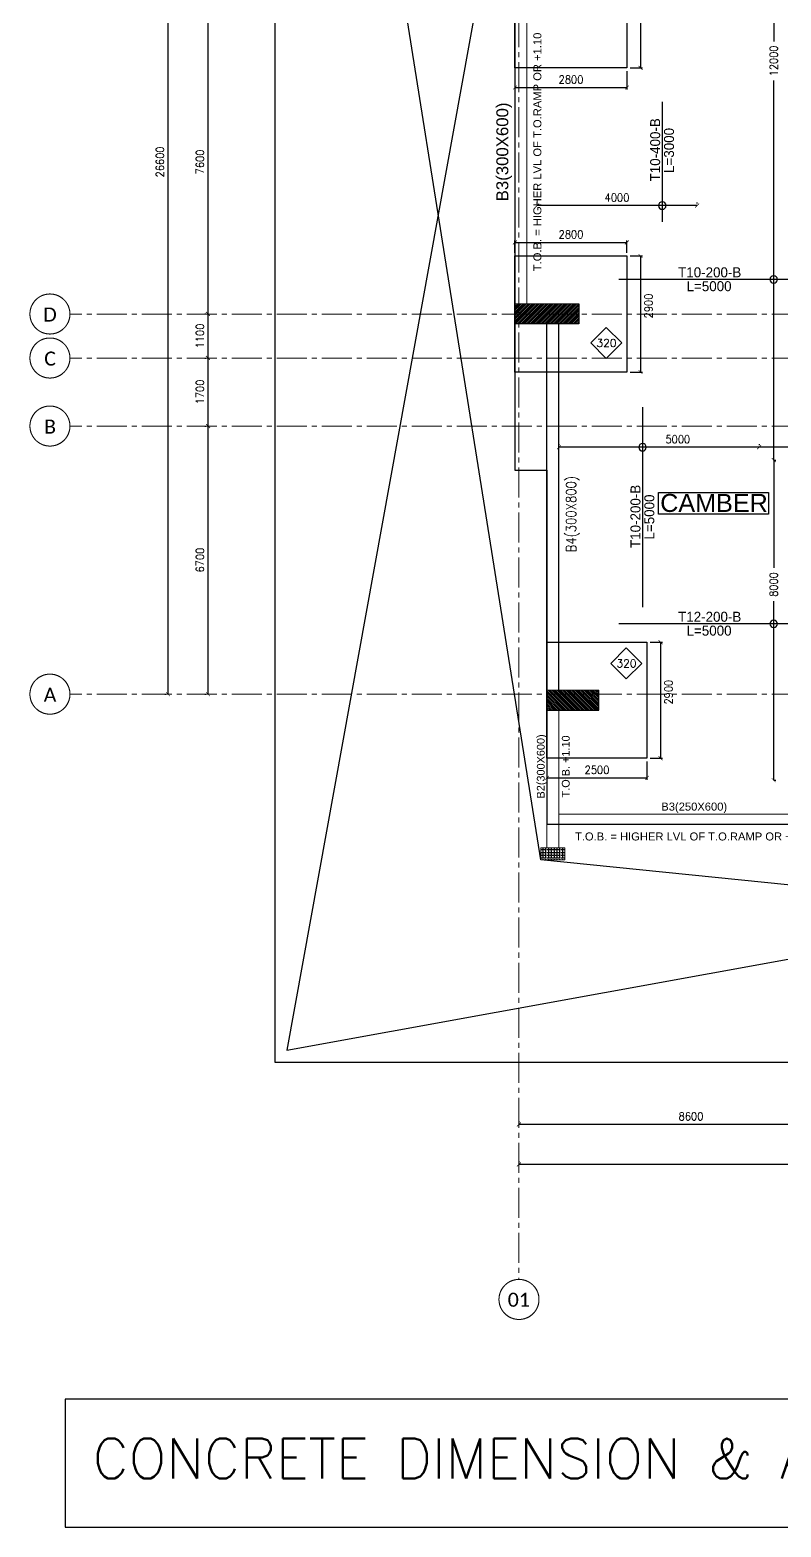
# Model space of a CAD drawing. Header units: millimetres. Extents: x -967280 to 3852, y 2833 to 1955156.
# Drawn here: x -653053 to -634277, y 566423 to 603836 of the extents above; entities that cross this region are included whole.
import ezdxf
from ezdxf.enums import TextEntityAlignment as Align

# ---------------------------------------------------------------- set-up
doc = ezdxf.new("R2010")
doc.units = ezdxf.units.MM
doc.header["$LTSCALE"] = 1000
doc.header["$PDMODE"] = 35
doc.header["$PDSIZE"] = 25
for name, pattern in [('$0$DASHED2', [0.375, 0.25, -0.125]), ('Columns_Structural070816$0$CENTER2', [1.125, 0.75, -0.125, 0.125, -0.125]), ('HRZN_Line-Ptrn-Sold', [9144001.0, 9144000.0, -1])]:
    doc.linetypes.add(name, pattern=pattern)
for name, color, linetype in [('_N-DIM 3', 7, 'Continuous'), ('A-ANNO-TEXT-25', 7, 'Continuous'), ('B05-FIRST FLOOR PLAN$0$STR_ROOF RFT$0$S-SYMB', 30, 'Continuous'), ('R.C. footing', 4, 'Continuous'), ('S - col hach', 1, 'Continuous'), ('S - dot', 1, 'Continuous'), ('S -Beams', 2, 'Continuous'), ('S-TEXT', 2, 'Continuous'), ('SLAB', 210, 'Continuous'), ('st_cir_mesh', 2, 'Continuous')]:
    doc.layers.add(name, color=color, linetype=linetype)
for name, color, linetype, lineweight in [('A-AX-ATT-100', 7, 'HRZN_Line-Ptrn-Sold', 18), ('BEAMS', 3, 'HRZN_Line-Ptrn-Sold', 18), ('S - column', 6, 'Continuous', 60), ('ST-000-AXIS', 9, 'Columns_Structural070816$0$CENTER2', 9), ('ST-203-SLAB-TXT', 7, 'Continuous', 30), ('ST-RFT-BOT', 2, '$0$DASHED2', 30)]:
    doc.layers.add(name, color=color, linetype=linetype, lineweight=lineweight)
doc.styles.add('Arial', font='arial.ttf', dxfattribs={"height": 317.5})
doc.styles.add('Arial_3', font='arial.ttf', dxfattribs={"height": 7999.15942})
doc.styles.add('B05-FIRST FLOOR PLAN$0$T25-100', font='STENCIL.shx', dxfattribs={"height": 250})
doc.styles.add('Calibri_2', font='calibri.ttf', dxfattribs={"height": 300})
doc.styles.add('ROMANC', font='romanc.shx')
doc.styles.add('ST-DIM', font='romans.shx', dxfattribs={"width": 0.85})
doc.styles.add('TUNELNO', font='romans.shx', dxfattribs={"width": 0.9})
doc.dimstyles.new('Copy(2) of DSEC', dxfattribs={"dimtxt": 200, "dimasz": 100, "dimexe": 50, "dimexo": 80, "dimgap": 100, "dimtad": 1, "dimdec": 0, "dimrnd": 5, "dimzin": 0, "dimdsep": 46, "dimtxsty": 'TUNELNO', "dimblk": 'ARCHTICK', "dimcen": 0.09, "dimclrd": 1, "dimclre": 1, "dimclrt": 3, "dimadec": 0, "dimazin": 0, "dimtfac": 0.78125, "dimtdec": 0, "dimtix": 1, "dimtmove": 2, "dimatfit": 3, "dimldrblk": 'ARCHTICK', "dimfxl": 1, "dimtolj": 1, "dimtzin": 0, "dimarcsym": 0})

# ---------------------------------------------------------------- blocks, each defined once
blk = doc.blocks.new('_ArchTick')
at = {"color": 0, "linetype": 'ByBlock', "const_width": 0.15}
blk.add_lwpolyline([(-0.5, -0.5), (0.5, 0.5)], dxfattribs=at)
blk = doc.blocks.new('*D1195')
at = {"layer": '_N-DIM 3', "color": 1, "lineweight": -2, "ltscale": 30, "transparency": 16777216}
for p, q in [((-634462, 605087), (-634462, 603551)), ((-634457, 605087), (-634412, 605087)), ((-634462, 593087), (-634462, 602571)), ((-634457, 593087), (-634412, 593087))]:
    blk.add_line(p, q, dxfattribs=at)
at = {"layer": 'Defpoints', "color": 0, "ltscale": 30, "transparency": 16777216}
for p in [(-634537, 605087), (-634537, 593087), (-634462, 593087)]:
    blk.add_point(p, dxfattribs=at)
at = {"layer": '_N-DIM 3', "color": 1, "lineweight": -2, "ltscale": 30, "transparency": 16777216, "xscale": 100, "yscale": 100, "zscale": 100}
for p, rotation in [((-634462, 605087), 90), ((-634462, 593087), 270)]:
    blk.add_blockref('_ArchTick', p, dxfattribs=dict(at, rotation=rotation))
at = {"layer": '_N-DIM 3', "color": 3, "ltscale": 30, "transparency": 16777216, "insert": (-634462, 603061), "char_height": 200, "attachment_point": 5, "rotation": 90, "style": 'TUNELNO'}
blk.add_mtext('\\A1;12000', dxfattribs=at)
blk = doc.blocks.new('FROM FOUNDATION TO UPPER LOWER BASEMENT_COLUMNS(new2)')
at = {"layer": 'S - col hach'}
h = blk.add_hatch(dxfattribs=at)
h.set_pattern_fill('ANSI31', color=256, scale=10)
h.set_pattern_definition([(45, (193250.144, -596912.31), (-22.4506403, 22.4506403), [])])
h.paths.add_polyline_path([(418399, 620190), (416799, 620190), (416799, 619690), (418399, 619690)])
h = blk.add_hatch(dxfattribs=at)
h.set_pattern_fill('ANSI31', color=256, scale=10, angle=-90)
h.set_pattern_definition([(315, (-789353.163, 834788.448), (22.4506403, 22.4506403), [])])
h.paths.add_polyline_path([(417599, 610040), (418899, 610040), (418899, 610540), (417599, 610540)])
at = {"layer": 'S - column', "lineweight": 15}
for points in [[(418399, 619690), (416799, 619690), (416799, 620190), (418399, 620190)], [(417599, 610040), (417599, 610540), (418899, 610540), (418899, 610040)]]:
    blk.add_lwpolyline(points, close=True, dxfattribs=at)
at = {"layer": 'ST-RFT-BOT', "color": 7, "linetype": 'Continuous', "ltscale": 30}
for points in [[(418399, 620190), (418399, 619690), (416799, 619690), (416799, 620190)], [(417599, 610540), (417599, 610040), (418899, 610040), (418899, 610540)]]:
    blk.add_lwpolyline(points, dxfattribs=at)
blk = doc.blocks.new('str col up n')
at = {"layer": 'S - col hach', "true_color": 0xcd6928}
h = blk.add_hatch(dxfattribs=at)
h.set_pattern_fill('ANGLE', color=32, scale=10, angle=90)
h.set_pattern_definition([(90, (-423060.14, -541239.72), (-69.85, 4e-15), [50.8, -19.05]), (180, (-423060.14, -541239.72), (-9e-15, -69.85), [50.8, -19.05])])
h.paths.add_polyline_path([(-8250, -34743), (-8250, -35043), (-7650, -35043), (-7650, -34743)])
at = {"layer": 'S - column', "lineweight": 15}
blk.add_lwpolyline([(-8250, -34743), (-8250, -35043), (-7650, -35043), (-7650, -34743)], close=True, dxfattribs=at)
blk = doc.blocks.new('*D1202')
at = {"layer": '_N-DIM 3', "color": 1, "linetype": 'Continuous', "lineweight": -2, "ltscale": 30, "transparency": 16777216}
for p, q in [((-640129, 585557), (-640129, 585095)), ((-637629, 585557), (-637629, 585095)), ((-640129, 585145), (-637629, 585145))]:
    blk.add_line(p, q, dxfattribs=at)
at = {"layer": 'Defpoints', "color": 0, "linetype": 'Continuous', "ltscale": 30, "transparency": 16777216}
for p in [(-640129, 585637), (-637629, 585637), (-637629, 585145)]:
    blk.add_point(p, dxfattribs=at)
at = {"layer": '_N-DIM 3', "color": 1, "linetype": 'Continuous', "lineweight": -2, "ltscale": 30, "transparency": 16777216, "xscale": 100, "yscale": 100, "zscale": 100, "rotation": 180}
blk.add_blockref('_ArchTick', (-640129, 585145), dxfattribs=at)
at = {"layer": '_N-DIM 3', "color": 1, "linetype": 'Continuous', "lineweight": -2, "ltscale": 30, "transparency": 16777216, "xscale": 100, "yscale": 100, "zscale": 100}
blk.add_blockref('_ArchTick', (-637629, 585145), dxfattribs=at)
at = {"layer": '_N-DIM 3', "color": 3, "linetype": 'Continuous', "ltscale": 30, "transparency": 16777216, "insert": (-638879, 585345), "char_height": 200, "attachment_point": 5, "style": 'TUNELNO'}
blk.add_mtext('\\A1;2500', dxfattribs=at)
blk = doc.blocks.new('*D1460')
at = {"layer": '_N-DIM 3', "color": 1, "linetype": 'Continuous', "lineweight": -2, "ltscale": 30, "transparency": 16777216}
for p, q in [((-637549, 588537), (-637240, 588537)), ((-637290, 588537), (-637290, 585637)), ((-637549, 585637), (-637240, 585637))]:
    blk.add_line(p, q, dxfattribs=at)
at = {"layer": 'Defpoints', "color": 0, "linetype": 'Continuous', "ltscale": 30, "transparency": 16777216}
for p in [(-637629, 588537), (-637629, 585637), (-637290, 585637)]:
    blk.add_point(p, dxfattribs=at)
at = {"layer": '_N-DIM 3', "color": 1, "linetype": 'Continuous', "lineweight": -2, "ltscale": 30, "transparency": 16777216, "xscale": 100, "yscale": 100, "zscale": 100}
for p, rotation in [((-637290, 588537), 90), ((-637290, 585637), 270)]:
    blk.add_blockref('_ArchTick', p, dxfattribs=dict(at, rotation=rotation))
at = {"layer": '_N-DIM 3', "color": 3, "linetype": 'Continuous', "ltscale": 30, "transparency": 16777216, "insert": (-637090, 587287), "char_height": 200, "attachment_point": 5, "rotation": 90, "style": 'TUNELNO'}
blk.add_mtext('\\A1;2900', dxfattribs=at)
blk = doc.blocks.new('*D1461')
at = {"layer": '_N-DIM 3', "color": 1, "linetype": 'Continuous', "lineweight": -2, "ltscale": 30, "transparency": 16777216}
for p, q in [((-640929, 598267), (-640929, 598577)), ((-640929, 598527), (-638129, 598527)), ((-638129, 598267), (-638129, 598577))]:
    blk.add_line(p, q, dxfattribs=at)
at = {"layer": 'Defpoints', "color": 0, "linetype": 'Continuous', "ltscale": 30, "transparency": 16777216}
for p in [(-638129, 598527), (-640929, 598187), (-638129, 598187)]:
    blk.add_point(p, dxfattribs=at)
at = {"layer": '_N-DIM 3', "color": 1, "linetype": 'Continuous', "lineweight": -2, "ltscale": 30, "transparency": 16777216, "xscale": 100, "yscale": 100, "zscale": 100, "rotation": 180}
blk.add_blockref('_ArchTick', (-640929, 598527), dxfattribs=at)
at = {"layer": '_N-DIM 3', "color": 1, "linetype": 'Continuous', "lineweight": -2, "ltscale": 30, "transparency": 16777216, "xscale": 100, "yscale": 100, "zscale": 100}
blk.add_blockref('_ArchTick', (-638129, 598527), dxfattribs=at)
at = {"layer": '_N-DIM 3', "color": 3, "linetype": 'Continuous', "ltscale": 30, "transparency": 16777216, "insert": (-639529, 598727), "char_height": 200, "attachment_point": 5, "style": 'TUNELNO'}
blk.add_mtext('\\A1;2800', dxfattribs=at)
blk = doc.blocks.new('*D1462')
at = {"layer": '_N-DIM 3', "color": 1, "linetype": 'Continuous', "lineweight": -2, "ltscale": 30, "transparency": 16777216}
for p, q in [((-638049, 598187), (-637740, 598187)), ((-637790, 598187), (-637790, 595287)), ((-638049, 595287), (-637740, 595287))]:
    blk.add_line(p, q, dxfattribs=at)
at = {"layer": 'Defpoints', "color": 0, "linetype": 'Continuous', "ltscale": 30, "transparency": 16777216}
for p in [(-638129, 598187), (-638129, 595287), (-637790, 595287)]:
    blk.add_point(p, dxfattribs=at)
at = {"layer": '_N-DIM 3', "color": 1, "linetype": 'Continuous', "lineweight": -2, "ltscale": 30, "transparency": 16777216, "xscale": 100, "yscale": 100, "zscale": 100}
for p, rotation in [((-637790, 598187), 90), ((-637790, 595287), 270)]:
    blk.add_blockref('_ArchTick', p, dxfattribs=dict(at, rotation=rotation))
at = {"layer": '_N-DIM 3', "color": 3, "linetype": 'Continuous', "ltscale": 30, "transparency": 16777216, "insert": (-637590, 596937), "char_height": 200, "attachment_point": 5, "rotation": 90, "style": 'TUNELNO'}
blk.add_mtext('\\A1;2900', dxfattribs=at)
blk = doc.blocks.new('*D1203')
at = {"layer": '_N-DIM 3', "color": 1, "linetype": 'Continuous', "lineweight": -2, "ltscale": 30, "transparency": 16777216}
for p, q in [((-640929, 602807), (-640929, 602346)), ((-638129, 602807), (-638129, 602346)), ((-640929, 602396), (-638129, 602396))]:
    blk.add_line(p, q, dxfattribs=at)
at = {"layer": 'Defpoints', "color": 0, "linetype": 'Continuous', "ltscale": 30, "transparency": 16777216}
for p in [(-640929, 602887), (-638129, 602887), (-638129, 602396)]:
    blk.add_point(p, dxfattribs=at)
at = {"layer": '_N-DIM 3', "color": 1, "linetype": 'Continuous', "lineweight": -2, "ltscale": 30, "transparency": 16777216, "xscale": 100, "yscale": 100, "zscale": 100, "rotation": 180}
blk.add_blockref('_ArchTick', (-640929, 602396), dxfattribs=at)
at = {"layer": '_N-DIM 3', "color": 1, "linetype": 'Continuous', "lineweight": -2, "ltscale": 30, "transparency": 16777216, "xscale": 100, "yscale": 100, "zscale": 100}
blk.add_blockref('_ArchTick', (-638129, 602396), dxfattribs=at)
at = {"layer": '_N-DIM 3', "color": 3, "linetype": 'Continuous', "ltscale": 30, "transparency": 16777216, "insert": (-639529, 602596), "char_height": 200, "attachment_point": 5, "style": 'TUNELNO'}
blk.add_mtext('\\A1;2800', dxfattribs=at)
blk = doc.blocks.new('*D1463')
at = {"layer": '_N-DIM 3', "color": 1, "linetype": 'Continuous', "lineweight": -2, "ltscale": 30, "transparency": 16777216}
for p, q in [((-638049, 605787), (-637740, 605787)), ((-637790, 605787), (-637790, 602887)), ((-638049, 602887), (-637740, 602887))]:
    blk.add_line(p, q, dxfattribs=at)
at = {"layer": 'Defpoints', "color": 0, "linetype": 'Continuous', "ltscale": 30, "transparency": 16777216}
for p in [(-638129, 605787), (-638129, 602887), (-637790, 602887)]:
    blk.add_point(p, dxfattribs=at)
at = {"layer": '_N-DIM 3', "color": 1, "linetype": 'Continuous', "lineweight": -2, "ltscale": 30, "transparency": 16777216, "xscale": 100, "yscale": 100, "zscale": 100}
for p, rotation in [((-637790, 605787), 90), ((-637790, 602887), 270)]:
    blk.add_blockref('_ArchTick', p, dxfattribs=dict(at, rotation=rotation))
at = {"layer": '_N-DIM 3', "color": 3, "linetype": 'Continuous', "ltscale": 30, "transparency": 16777216, "insert": (-637590, 604537), "char_height": 200, "attachment_point": 5, "rotation": 90, "style": 'TUNELNO'}
blk.add_mtext('\\A1;2900', dxfattribs=at)
blk = doc.blocks.new('*D1232')
at = {"layer": '_N-DIM 3', "color": 1, "lineweight": -2, "ltscale": 30, "transparency": 16777216}
for p, q in [((-640379, 599526), (-640379, 599496)), ((-636379, 599446), (-640379, 599446)), ((-636379, 599526), (-636379, 599496))]:
    blk.add_line(p, q, dxfattribs=at)
at = {"layer": 'Defpoints', "color": 0, "ltscale": 30, "transparency": 16777216}
for p in [(-640379, 599446), (-640379, 599446), (-636379, 599446)]:
    blk.add_point(p, dxfattribs=at)
at = {"layer": '_N-DIM 3', "color": 1, "lineweight": -2, "ltscale": 30, "transparency": 16777216, "xscale": 100, "yscale": 100, "zscale": 100, "rotation": 180}
blk.add_blockref('_ArchTick', (-640379, 599446), dxfattribs=at)
at = {"layer": '_N-DIM 3', "color": 1, "lineweight": -2, "ltscale": 30, "transparency": 16777216, "xscale": 100, "yscale": 100, "zscale": 100}
blk.add_blockref('_ArchTick', (-636379, 599446), dxfattribs=at)
at = {"layer": '_N-DIM 3', "color": 3, "ltscale": 30, "transparency": 16777216, "insert": (-638379, 599646), "char_height": 200, "attachment_point": 5, "style": 'TUNELNO'}
blk.add_mtext('\\A1;4000', dxfattribs=at)
blk = doc.blocks.new('*D589')
at = {"layer": '_N-DIM 3', "color": 1, "lineweight": -2, "ltscale": 30, "transparency": 16777216}
for p, q in [((-639829, 593487), (-639829, 593457)), ((-634829, 593407), (-639829, 593407)), ((-634829, 593487), (-634829, 593457))]:
    blk.add_line(p, q, dxfattribs=at)
at = {"layer": 'Defpoints', "color": 0, "ltscale": 30, "transparency": 16777216}
for p in [(-639829, 593407), (-639829, 593407), (-634829, 593407)]:
    blk.add_point(p, dxfattribs=at)
at = {"layer": '_N-DIM 3', "color": 1, "lineweight": -2, "ltscale": 30, "transparency": 16777216, "xscale": 100, "yscale": 100, "zscale": 100, "rotation": 180}
blk.add_blockref('_ArchTick', (-639829, 593407), dxfattribs=at)
at = {"layer": '_N-DIM 3', "color": 1, "lineweight": -2, "ltscale": 30, "transparency": 16777216, "xscale": 100, "yscale": 100, "zscale": 100}
blk.add_blockref('_ArchTick', (-634829, 593407), dxfattribs=at)
at = {"layer": '_N-DIM 3', "color": 3, "ltscale": 30, "transparency": 16777216, "insert": (-636858, 593607), "char_height": 200, "attachment_point": 5, "style": 'TUNELNO'}
blk.add_mtext('\\A1;5000', dxfattribs=at)
blk = doc.blocks.new('*D590')
at = {"layer": '_N-DIM 3', "color": 1, "lineweight": -2, "ltscale": 30, "transparency": 16777216}
for p, q in [((-634829, 593487), (-634829, 593457)), ((-630829, 593407), (-634829, 593407)), ((-630829, 593487), (-630829, 593457))]:
    blk.add_line(p, q, dxfattribs=at)
at = {"layer": 'Defpoints', "color": 0, "ltscale": 30, "transparency": 16777216}
for p in [(-634829, 593407), (-634829, 593407), (-630829, 593407)]:
    blk.add_point(p, dxfattribs=at)
at = {"layer": '_N-DIM 3', "color": 1, "lineweight": -2, "ltscale": 30, "transparency": 16777216, "xscale": 100, "yscale": 100, "zscale": 100, "rotation": 180}
blk.add_blockref('_ArchTick', (-634829, 593407), dxfattribs=at)
at = {"layer": '_N-DIM 3', "color": 1, "lineweight": -2, "ltscale": 30, "transparency": 16777216, "xscale": 100, "yscale": 100, "zscale": 100}
blk.add_blockref('_ArchTick', (-630829, 593407), dxfattribs=at)
at = {"layer": '_N-DIM 3', "color": 3, "ltscale": 30, "transparency": 16777216, "insert": (-632261, 593607), "char_height": 200, "attachment_point": 5, "style": 'TUNELNO'}
blk.add_mtext('\\A1;4000', dxfattribs=at)
blk = doc.blocks.new('*D638')
at = {"layer": '_N-DIM 3', "color": 1, "lineweight": -2, "ltscale": 30, "transparency": 16777216}
for p, q in [((-634462, 593087), (-634462, 590394)), ((-634457, 593087), (-634412, 593087)), ((-634462, 585087), (-634462, 589559)), ((-634457, 585087), (-634412, 585087))]:
    blk.add_line(p, q, dxfattribs=at)
at = {"layer": 'Defpoints', "color": 0, "ltscale": 30, "transparency": 16777216}
for p in [(-634537, 593087), (-634537, 585087), (-634462, 585087)]:
    blk.add_point(p, dxfattribs=at)
at = {"layer": '_N-DIM 3', "color": 1, "lineweight": -2, "ltscale": 30, "transparency": 16777216, "xscale": 100, "yscale": 100, "zscale": 100}
for p, rotation in [((-634462, 593087), 90), ((-634462, 585087), 270)]:
    blk.add_blockref('_ArchTick', p, dxfattribs=dict(at, rotation=rotation))
at = {"layer": '_N-DIM 3', "color": 3, "ltscale": 30, "transparency": 16777216, "insert": (-634462, 589977), "char_height": 200, "attachment_point": 5, "rotation": 90, "style": 'TUNELNO'}
blk.add_mtext('\\A1;8000', dxfattribs=at)
blk = doc.blocks.new('Grid - HRZN_G-Datm-Grid-Head-1554275-FIRST FLOOR FFL_1_')
at = {"layer": 'A-AX-ATT-100'}
blk.add_circle((0, 0), 5, dxfattribs=at)
blk = doc.blocks.new('*D1508')
at = {"layer": '_N-DIM 3', "color": 1, "linetype": 'Continuous', "lineweight": -2, "ltscale": 30, "transparency": 16777216}
for p, q in [((509045, 727540), (509075, 727540)), ((509125, 727540), (509125, 719940)), ((509045, 719940), (509075, 719940))]:
    blk.add_line(p, q, dxfattribs=at)
at = {"layer": 'Defpoints', "color": 0, "linetype": 'Continuous', "ltscale": 30, "transparency": 16777216}
for p in [(509125, 727540), (509125, 719940), (509125, 719940)]:
    blk.add_point(p, dxfattribs=at)
at = {"layer": '_N-DIM 3', "color": 1, "linetype": 'Continuous', "lineweight": -2, "ltscale": 30, "transparency": 16777216, "xscale": 100, "yscale": 100, "zscale": 100}
for p, rotation in [((509125, 727540), 90), ((509125, 719940), 270)]:
    blk.add_blockref('_ArchTick', p, dxfattribs=dict(at, rotation=rotation))
at = {"layer": '_N-DIM 3', "color": 3, "linetype": 'Continuous', "ltscale": 30, "transparency": 16777216, "insert": (508925, 723740), "char_height": 200, "attachment_point": 5, "rotation": 90, "style": 'TUNELNO'}
blk.add_mtext('\\A1;7600', dxfattribs=at)
blk = doc.blocks.new('*D1509')
at = {"layer": '_N-DIM 3', "color": 1, "linetype": 'Continuous', "lineweight": -2, "ltscale": 30, "transparency": 16777216}
for p, q in [((509045, 719940), (509075, 719940)), ((509125, 719940), (509125, 718840)), ((509045, 718840), (509075, 718840))]:
    blk.add_line(p, q, dxfattribs=at)
at = {"layer": 'Defpoints', "color": 0, "linetype": 'Continuous', "ltscale": 30, "transparency": 16777216}
for p in [(509125, 719940), (509125, 718840), (509125, 718840)]:
    blk.add_point(p, dxfattribs=at)
at = {"layer": '_N-DIM 3', "color": 1, "linetype": 'Continuous', "lineweight": -2, "ltscale": 30, "transparency": 16777216, "xscale": 100, "yscale": 100, "zscale": 100}
for p, rotation in [((509125, 719940), 90), ((509125, 718840), 270)]:
    blk.add_blockref('_ArchTick', p, dxfattribs=dict(at, rotation=rotation))
at = {"layer": '_N-DIM 3', "color": 3, "linetype": 'Continuous', "ltscale": 30, "transparency": 16777216, "insert": (508925, 719390), "char_height": 200, "attachment_point": 5, "rotation": 90, "style": 'TUNELNO'}
blk.add_mtext('\\A1;1100', dxfattribs=at)
blk = doc.blocks.new('*D1510')
at = {"layer": '_N-DIM 3', "color": 1, "linetype": 'Continuous', "lineweight": -2, "ltscale": 30, "transparency": 16777216}
for p, q in [((509045, 718840), (509075, 718840)), ((509125, 718840), (509125, 717140)), ((509045, 717140), (509075, 717140))]:
    blk.add_line(p, q, dxfattribs=at)
at = {"layer": 'Defpoints', "color": 0, "linetype": 'Continuous', "ltscale": 30, "transparency": 16777216}
for p in [(509125, 718840), (509125, 717140), (509125, 717140)]:
    blk.add_point(p, dxfattribs=at)
at = {"layer": '_N-DIM 3', "color": 1, "linetype": 'Continuous', "lineweight": -2, "ltscale": 30, "transparency": 16777216, "xscale": 100, "yscale": 100, "zscale": 100}
for p, rotation in [((509125, 718840), 90), ((509125, 717140), 270)]:
    blk.add_blockref('_ArchTick', p, dxfattribs=dict(at, rotation=rotation))
at = {"layer": '_N-DIM 3', "color": 3, "linetype": 'Continuous', "ltscale": 30, "transparency": 16777216, "insert": (508925, 717990), "char_height": 200, "attachment_point": 5, "rotation": 90, "style": 'TUNELNO'}
blk.add_mtext('\\A1;1700', dxfattribs=at)
blk = doc.blocks.new('*D1511')
at = {"layer": '_N-DIM 3', "color": 1, "linetype": 'Continuous', "lineweight": -2, "ltscale": 30, "transparency": 16777216}
for p, q in [((509045, 717140), (509075, 717140)), ((509125, 717140), (509125, 710440)), ((509045, 710440), (509075, 710440))]:
    blk.add_line(p, q, dxfattribs=at)
at = {"layer": 'Defpoints', "color": 0, "linetype": 'Continuous', "ltscale": 30, "transparency": 16777216}
for p in [(509125, 717140), (509125, 710440), (509125, 710440)]:
    blk.add_point(p, dxfattribs=at)
at = {"layer": '_N-DIM 3', "color": 1, "linetype": 'Continuous', "lineweight": -2, "ltscale": 30, "transparency": 16777216, "xscale": 100, "yscale": 100, "zscale": 100}
for p, rotation in [((509125, 717140), 90), ((509125, 710440), 270)]:
    blk.add_blockref('_ArchTick', p, dxfattribs=dict(at, rotation=rotation))
at = {"layer": '_N-DIM 3', "color": 3, "linetype": 'Continuous', "ltscale": 30, "transparency": 16777216, "insert": (508925, 713790), "char_height": 200, "attachment_point": 5, "rotation": 90, "style": 'TUNELNO'}
blk.add_mtext('\\A1;6700', dxfattribs=at)
blk = doc.blocks.new('*D1512')
at = {"layer": '_N-DIM 3', "color": 1, "linetype": 'Continuous', "lineweight": -2, "ltscale": 30, "transparency": 16777216}
for p, q in [((508045, 737040), (508075, 737040)), ((508125, 737040), (508125, 710440)), ((508045, 710440), (508075, 710440))]:
    blk.add_line(p, q, dxfattribs=at)
at = {"layer": 'Defpoints', "color": 0, "linetype": 'Continuous', "ltscale": 30, "transparency": 16777216}
for p in [(508125, 737040), (508125, 710440), (508125, 710440)]:
    blk.add_point(p, dxfattribs=at)
at = {"layer": '_N-DIM 3', "color": 1, "linetype": 'Continuous', "lineweight": -2, "ltscale": 30, "transparency": 16777216, "xscale": 100, "yscale": 100, "zscale": 100}
for p, rotation in [((508125, 737040), 90), ((508125, 710440), 270)]:
    blk.add_blockref('_ArchTick', p, dxfattribs=dict(at, rotation=rotation))
at = {"layer": '_N-DIM 3', "color": 3, "linetype": 'Continuous', "ltscale": 30, "transparency": 16777216, "insert": (507925, 723740), "char_height": 200, "attachment_point": 5, "rotation": 90, "style": 'TUNELNO'}
blk.add_mtext('\\A1;26600', dxfattribs=at)
blk = doc.blocks.new('*D1519')
at = {"layer": '_N-DIM 3', "color": 1, "linetype": 'Continuous', "lineweight": -2, "ltscale": 30, "transparency": 16777216}
for p, q in [((516899, 699769), (516899, 699739)), ((525499, 699689), (516899, 699689)), ((525499, 699769), (525499, 699739))]:
    blk.add_line(p, q, dxfattribs=at)
at = {"layer": 'Defpoints', "color": 0, "linetype": 'Continuous', "ltscale": 30, "transparency": 16777216}
for p in [(516899, 699689), (516899, 699689), (525499, 699689)]:
    blk.add_point(p, dxfattribs=at)
at = {"layer": '_N-DIM 3', "color": 1, "linetype": 'Continuous', "lineweight": -2, "ltscale": 30, "transparency": 16777216, "xscale": 100, "yscale": 100, "zscale": 100, "rotation": 180}
blk.add_blockref('_ArchTick', (516899, 699689), dxfattribs=at)
at = {"layer": '_N-DIM 3', "color": 1, "linetype": 'Continuous', "lineweight": -2, "ltscale": 30, "transparency": 16777216, "xscale": 100, "yscale": 100, "zscale": 100}
blk.add_blockref('_ArchTick', (525499, 699689), dxfattribs=at)
at = {"layer": '_N-DIM 3', "color": 3, "linetype": 'Continuous', "ltscale": 30, "transparency": 16777216, "insert": (521199, 699889), "char_height": 200, "attachment_point": 5, "style": 'TUNELNO'}
blk.add_mtext('\\A1;8600', dxfattribs=at)
blk = doc.blocks.new('*D1520')
at = {"layer": '_N-DIM 3', "color": 1, "linetype": 'Continuous', "lineweight": -2, "ltscale": 30, "transparency": 16777216}
for p, q in [((516899, 698769), (516899, 698739)), ((563099, 698689), (516899, 698689)), ((563099, 698769), (563099, 698739))]:
    blk.add_line(p, q, dxfattribs=at)
at = {"layer": 'Defpoints', "color": 0, "linetype": 'Continuous', "ltscale": 30, "transparency": 16777216}
for p in [(516899, 698689), (516899, 698689), (563099, 698689)]:
    blk.add_point(p, dxfattribs=at)
at = {"layer": '_N-DIM 3', "color": 1, "linetype": 'Continuous', "lineweight": -2, "ltscale": 30, "transparency": 16777216, "xscale": 100, "yscale": 100, "zscale": 100, "rotation": 180}
blk.add_blockref('_ArchTick', (516899, 698689), dxfattribs=at)
at = {"layer": '_N-DIM 3', "color": 1, "linetype": 'Continuous', "lineweight": -2, "ltscale": 30, "transparency": 16777216, "xscale": 100, "yscale": 100, "zscale": 100}
blk.add_blockref('_ArchTick', (563099, 698689), dxfattribs=at)
at = {"layer": '_N-DIM 3', "color": 3, "linetype": 'Continuous', "ltscale": 30, "transparency": 16777216, "insert": (539999, 698889), "char_height": 200, "attachment_point": 5, "style": 'TUNELNO'}
blk.add_mtext('\\A1;46200', dxfattribs=at)
blk = doc.blocks.new('AXES-00')
at = {"layer": 'ST-000-AXIS'}
for p, q in [((516898.9, 750979.6), (516898.9, 695813.8)), ((575723.2, 719939.7), (505674.3, 719939.7)), ((575723.2, 718839.7), (505674.3, 718839.7)), ((575723.2, 717139.7), (505674.3, 717139.7)), ((575723.2, 710439.7), (505674.3, 710439.7))]:
    blk.add_line(p, q, dxfattribs=at)
at = {"layer": 'A-AX-ATT-100', "xscale": 100.0000000000001, "yscale": 100.0000000000001, "zscale": 100.0000000000001, "rotation": 90}
for p in [(505174.3, 719939.7), (505174.3, 718839.7), (505174.3, 717139.7), (505174.3, 710439.7)]:
    blk.add_blockref('Grid - HRZN_G-Datm-Grid-Head-1554275-FIRST FLOOR FFL_1_', p, dxfattribs=at)
at = {"layer": 'st_cir_mesh', "xscale": 99.99999999999993, "yscale": 99.99999999999993, "zscale": 99.99999999999993, "rotation": 180}
blk.add_blockref('Grid - HRZN_G-Datm-Grid-Head-1554275-FIRST FLOOR FFL_1_', (516898.9, 695313.8), dxfattribs=at)
at = {"layer": 'A-AX-ATT-100', "linetype": 'Continuous', "lineweight": 13, "char_height": 350, "attachment_point": 1, "style": 'Calibri_2'}
for s, insert, width in [('D', (505008.7, 720101), 408.861), ('C', (505031.7, 719001), 352.742), ('B', (505028.2, 717301), 360.759), ('A', (505018.7, 710601), 384.81), ('01', (516618, 695481.8), 673.417)]:
    blk.add_mtext(s, dxfattribs=dict(at, insert=insert, width=width))
at = {"layer": '_N-DIM 3', "color": 3, "linetype": 'Continuous', "ltscale": 30}
for base, p1, p2, picture, middle in [((508125, 710439.7), (508125, 737039.7), (508125, 710439.7), '*D1512', (507925, 723739.7)), ((509125, 719939.7), (509125, 727539.7), (509125, 719939.7), '*D1508', (508925, 723739.7)), ((509125, 718839.7), (509125, 719939.7), (509125, 718839.7), '*D1509', (508925, 719389.7)), ((509125, 717139.7), (509125, 718839.7), (509125, 717139.7), '*D1510', (508925, 717989.7)), ((509125, 710439.7), (509125, 717139.7), (509125, 710439.7), '*D1511', (508925, 713789.7))]:
    dim = blk.add_linear_dim(base=base, p1=p1, p2=p2, angle=90, dimstyle='Copy(2) of DSEC', dxfattribs=at)
    dim.commit()
    dim.dimension.update_dxf_attribs({"geometry": picture, "text_midpoint": middle})
for base, p1, p2, picture, middle in [((516898.9, 699688.7), (525498.9, 699688.7), (516898.9, 699688.7), '*D1519', (521198.9, 699888.7)), ((516898.9, 698688.7), (563098.9, 698688.7), (516898.9, 698688.7), '*D1520', (539998.9, 698888.7))]:
    dim = blk.add_linear_dim(base=base, p1=p1, p2=p2, dimstyle='Copy(2) of DSEC', dxfattribs=at)
    dim.commit()
    dim.dimension.update_dxf_attribs({"geometry": picture, "text_midpoint": middle})

msp = doc.modelspace()

# ---------------------------------------------------------------- linework, layer by layer
at = {"layer": 'B05-FIRST FLOOR PLAN$0$STR_ROOF RFT$0$S-SYMB', "extrusion": (0, 0, -1)}
for centre in [(637247.2, 599446.5), (634462.1, 597601.1), (637739.5, 593407.4), (637739.5, 593407.4), (634462.1, 588993.7)]:
    msp.add_circle(centre, 92.8, dxfattribs=at)
at = {"layer": 'BEAMS'}
for p, q in [((-640928.7, 596987.4), (-640928.7, 604087.4)), ((-640628.7, 596987.4), (-640628.7, 604087.4)), ((-640128.7, 586837.4), (-640128.7, 583394.1)), ((-639828.7, 583394.1), (-639828.7, 586837.4)), ((-639828.7, 584237.4), (-632328.7, 584237.4)), ((-639828.7, 583987.4), (-632328.7, 583987.4))]:
    msp.add_line(p, q, dxfattribs=at)
at = {"layer": 'R.C. footing'}
msp.add_lwpolyline([(-592993.7, 623037.4), (-646928.7, 623037.4), (-646928.7, 578037.4), (-592993.7, 578037.4)], close=True, dxfattribs=at)
at = {"layer": 'S - dot'}
for p, q in [((-640278.7, 583094.1), (-646628.7, 623037.4)), ((-640128.7, 614237.4), (-646628.7, 578337.4)), ((-646628.7, 578337.4), (-593293.7, 588037.4)), ((-593293.7, 578337.4), (-640278.7, 583094.1))]:
    msp.add_line(p, q, dxfattribs=at)
at = {"layer": 'S -Beams'}
for p, q in [((-640128.7, 587337.4), (-640128.7, 596487.4)), ((-639828.7, 587337.4), (-639828.7, 596487.4))]:
    msp.add_line(p, q, dxfattribs=at)
at = {"layer": 'S -Beams', "color": 4, "ltscale": 30}
msp.add_lwpolyline([(-612857, 583987.4), (-612857, 588037.4), (-592993.7, 588037.4), (-592993.7, 596837.4), (-595613.7, 596837.4), (-595613.7, 604237.4), (-592993.7, 604237.4), (-592993.7, 613037.4), (-613028.7, 613037.4), (-613028.7, 613837.4), (-616928.7, 613837.4), (-616928.7, 615037.4), (-621028.7, 615037.4), (-621028.7, 612537.4), (-630528.7, 612537.4), (-630528.7, 616237.4), (-636128.7, 616237.4), (-636128.7, 614237.4), (-640128.7, 614237.4), (-640128.7, 608237.4), (-640928.7, 608237.4), (-640928.7, 592837.4), (-640128.7, 592837.4), (-640128.7, 583987.4)], close=True, dxfattribs=at)
at = {"layer": 'S -Beams'}
msp.add_lwpolyline([(-652173.9, 566423.3), (-573156.1, 566423.3), (-573156.1, 569616), (-652173.9, 569616)], close=True, dxfattribs=at)
at = {"layer": 'S-TEXT', "color": 7, "true_color": 0xffffff}
for points in [[(-638648.9, 595626.7), (-638261.7, 596013.8), (-638648.9, 596401), (-639036.1, 596013.8)], [(-638148.9, 587619.6), (-637761.7, 588006.8), (-638148.9, 588393.9), (-638536.1, 588006.8)]]:
    msp.add_lwpolyline(points, close=True, dxfattribs=at)
at = {"layer": 'S-TEXT', "color": 3}
msp.add_lwpolyline([(-637342.2, 592276.9), (-634594.4, 592276.9), (-634594.4, 591732.9), (-637342.2, 591732.9)], close=True, dxfattribs=at)
at = {"layer": 'SLAB', "color": 2, "linetype": 'Continuous', "ltscale": 30}
for points in [[(-640928.7, 605787.4), (-638128.7, 605787.4), (-638128.7, 602887.4), (-640928.7, 602887.4)], [(-640928.7, 598187.4), (-638128.7, 598187.4), (-638128.7, 595287.4), (-640928.7, 595287.4)], [(-640128.7, 588537.4), (-637628.7, 588537.4), (-637628.7, 585637.4), (-640128.7, 585637.4)]]:
    msp.add_lwpolyline(points, close=True, dxfattribs=at)
at = {"layer": 'ST-RFT-BOT', "ltscale": 30}
for p, q in [((-637247.2, 602037.4), (-637247.2, 599037.4)), ((-633328.7, 597601.1), (-638328.7, 597601.1)), ((-637739.5, 594412.4), (-637739.5, 589412.4)), ((-633328.7, 588993.7), (-638328.7, 588993.7))]:
    msp.add_line(p, q, dxfattribs=at)

# ---------------------------------------------------------------- block references
at = {"layer": 'S - column'}
msp.add_blockref('FROM FOUNDATION TO UPPER LOWER BASEMENT_COLUMNS(new2)', (-1057727.6, -23202.4), dxfattribs=at)
at = {"layer": 'S -Beams'}
msp.add_blockref('AXES-00', (-1157727.6, -123202.4), dxfattribs=at)
at = {"layer": 'ST-RFT-BOT', "color": 3, "linetype": 'Continuous'}
msp.add_blockref('str col up n', (-632028.7, 618137.4), dxfattribs=at)

# ---------------------------------------------------------------- texts
at = {"layer": 'A-ANNO-TEXT-25', "insert": (-652173.9, 568638.8), "char_height": 1000, "attachment_point": 1, "style": 'ROMANC'}
msp.add_mtext_dynamic_manual_height_columns('{\\Fsimplex|c0; CONCRETE DIMENSION & ADDITIONAL BOTTOM REINFORCEMENT PLAN FOR UPPER BASEMENT CEILING }', width=82487.138, gutter_width=8268.9, heights=[0], dxfattribs=at)
at = {"layer": 'BEAMS', "style": 'Arial_3'}
for s, height, p in [('T.O.B. = HIGHER LVL OF T.O.RAMP OR +1.10', 200, (-640209.1, 600787.4)), ('B3(300X600)', 300, (-641005.1, 600787.4))]:
    msp.add_text(s, height=height, rotation=90, dxfattribs=at).set_placement(p, align=Align.BOTTOM_CENTER)
at = {"layer": 'BEAMS', "color": 1, "style": 'Arial_3'}
for s, p in [('B2(300X600)', (-640128.7, 585431.4)), ('T.O.B. +1.10', (-639503.9, 585431.4))]:
    msp.add_text(s, height=194.734, rotation=90, dxfattribs=at).set_placement(p, align=Align.BOTTOM_CENTER)
at = {"layer": 'BEAMS', "style": 'Arial_3'}
for s, p in [('B3(250X600)', (-636448.1, 584267.1)), ('T.O.B. = HIGHER LVL OF T.O.RAMP OR +1.10', (-636448.1, 583521.1))]:
    msp.add_text(s, height=200, dxfattribs=at).set_placement(p, align=Align.BOTTOM_CENTER)
at = {"layer": 'S-TEXT', "color": 3, "char_height": 196, "attachment_point": 1, "style": 'ROMANC'}
for insert in [(-638895.4, 596109.9), (-638395.4, 588102.8)]:
    msp.add_mtext_dynamic_manual_height_columns('320', width=592857.868, gutter_width=980, heights=[0], dxfattribs=dict(at, insert=insert))
at = {"layer": 'S-TEXT', "color": 3, "insert": (-635954.3, 592012.5), "char_height": 450.01, "attachment_point": 5, "style": 'Arial'}
msp.add_mtext('\\A1;CAMBER', dxfattribs=at)
at = {"layer": 'ST-203-SLAB-TXT', "style": 'B05-FIRST FLOOR PLAN$0$T25-100'}
for s, p in [('T10-400-B', (-637299.9, 600050.8)), ('L=3000', (-636953.6, 600262.2)), ('T10-200-B', (-637792.2, 590890.1)), ('L=5000', (-637445.9, 591101.5))]:
    msp.add_text(s, height=250, rotation=90, dxfattribs=at).set_placement(p)
for s, p in [('T10-200-B', (-636851, 597653.8)), ('L=5000', (-636639.6, 597307.5)), ('T12-200-B', (-636851, 589046.5)), ('L=5000', (-636639.6, 588700.1))]:
    msp.add_text(s, height=250, dxfattribs=at).set_placement(p)
at = {"layer": 'ST-203-SLAB-TXT', "style": 'ST-DIM', "width": 0.85}
msp.add_text('B4(300X800)', height=250, rotation=90, dxfattribs=at).set_placement((-639525, 591734.7), align=Align.MIDDLE_CENTER)

# ---------------------------------------------------------------- dimensions: what is measured, and where the dimension line sits
at = {"layer": '_N-DIM 3', "color": 6, "linetype": 'Continuous', "ltscale": 30}
for base, p1, p2, picture, middle in [((-637789.5, 602887.4), (-638128.7, 605787.4), (-638128.7, 602887.4), '*D1463', (-637589.5, 604537.4)), ((-637789.5, 595287.4), (-638128.7, 598187.4), (-638128.7, 595287.4), '*D1462', (-637589.5, 596937.4)), ((-637289.5, 585637.4), (-637628.7, 588537.4), (-637628.7, 585637.4), '*D1460', (-637089.5, 587287.4))]:
    dim = msp.add_linear_dim(base=base, p1=p1, p2=p2, angle=90, dimstyle='Copy(2) of DSEC', dxfattribs=at)
    dim.commit()
    dim.dimension.update_dxf_attribs({"geometry": picture, "text_midpoint": middle, "dimtype": 160})
at = {"layer": '_N-DIM 3', "ltscale": 30}
for base, p1, p2, picture, middle in [((-634462.1, 593087.4), (-634537.2, 605087.4), (-634537.2, 593087.4), '*D1195', (-634462.1, 603061.1)), ((-634462.1, 585087.4), (-634537.2, 593087.4), (-634537.2, 585087.4), '*D638', (-634462.1, 589976.6))]:
    dim = msp.add_linear_dim(base=base, p1=p1, p2=p2, angle=90, dimstyle='Copy(2) of DSEC', dxfattribs=at)
    dim.commit()
    dim.dimension.update_dxf_attribs({"geometry": picture, "text_midpoint": middle, "dimtype": 160})
at = {"layer": '_N-DIM 3', "color": 6, "linetype": 'Continuous', "ltscale": 30}
for base, p1, p2, picture, middle in [((-638128.7, 602396.2), (-640928.7, 602887.4), (-638128.7, 602887.4), '*D1203', (-639528.7, 602596.2)), ((-638128.7, 598526.5), (-640928.7, 598187.4), (-638128.7, 598187.4), '*D1461', (-639528.7, 598726.5)), ((-637628.7, 585145.2), (-640128.7, 585637.4), (-637628.7, 585637.4), '*D1202', (-638878.7, 585345.2))]:
    dim = msp.add_linear_dim(base=base, p1=p1, p2=p2, dimstyle='Copy(2) of DSEC', dxfattribs=at)
    dim.commit()
    dim.dimension.update_dxf_attribs({"geometry": picture, "text_midpoint": middle})
at = {"layer": '_N-DIM 3', "ltscale": 30}
dim = msp.add_linear_dim(base=(-640378.7, 599446.4), p1=(-636378.7, 599446.4), p2=(-640378.7, 599446.4), dimstyle='Copy(2) of DSEC', dxfattribs=at)
dim.commit()
dim.dimension.update_dxf_attribs({"geometry": '*D1232', "text_midpoint": (-638378.7, 599646.4)})
for base, p1, p2, picture, middle in [((-639828.7, 593407.3), (-634828.7, 593407.3), (-639828.7, 593407.3), '*D589', (-636858.3, 593607.3)), ((-634828.7, 593407.3), (-630828.7, 593407.3), (-634828.7, 593407.3), '*D590', (-632261.2, 593607.3))]:
    dim = msp.add_linear_dim(base=base, p1=p1, p2=p2, dimstyle='Copy(2) of DSEC', dxfattribs=at)
    dim.commit()
    dim.dimension.update_dxf_attribs({"geometry": picture, "text_midpoint": middle, "dimtype": 160})

doc.saveas('drawing.dxf')
